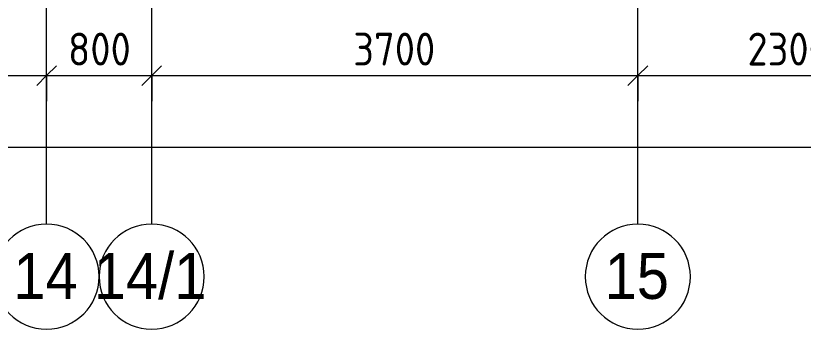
# Model space of a CAD drawing. Header units: millimetres. Extents: x 35147 to 231677, y -8553 to 29000.
# Drawn here: x 47425 to 53419, y -2706 to -322 of the extents above; entities that cross this region are included whole.
import ezdxf

# ---------------------------------------------------------------- set-up
doc = ezdxf.new("R2010")
doc.units = ezdxf.units.MM
for name, color, linetype, lineweight in [('A-ANNO-DIMS', 7, 'Continuous', 9), ('A-ANNO-DIMS-100', 7, 'Continuous', 9), ('Оси', 7, 'Continuous', 9), ('Оси-1', 7, 'Continuous', 20)]:
    doc.layers.add(name, color=color, linetype=linetype, lineweight=lineweight)
doc.styles.add('Arial', font='arial.ttf', dxfattribs={"width": 0.9, "height": 350})
doc.styles.add('ISOCPEUR', font='isocpeur.ttf', dxfattribs={"width": 0.9, "height": 250})
doc.dimstyles.new('ISO-2_5_0_9К_БОЛЬШОЙ', dxfattribs={"dimscale": 304.8, "dimtxt": 248.995294, "dimasz": 0.492126, "dimexe": 0.393701, "dimexo": 0.984252, "dimgap": 0, "dimtad": 1, "dimdec": 0, "dimrnd": 10, "dimzin": 0, "dimdsep": 46, "dimtxsty": 'ISOCPEUR', "dimblk1": 'OBLIQUE', "dimblk2": 'OBLIQUE', "dimsah": 1, "dimcen": 0.09, "dimdle": 0.393701, "dimazin": 0, "dimtfac": 1, "dimtdec": 4, "dimtix": 1, "dimtmove": 0, "dimatfit": 3, "dimfxl": 1, "dimtvp": 1, "dimtolj": 1, "dimtzin": 0, "dimarcsym": 2})

# ---------------------------------------------------------------- blocks, each defined once
blk = doc.blocks.new('Ось сетки - D8-29747960-План размещения напольных электротехнических лючков и розеток 2 этажа в осях 12-23')
at = {"layer": 'Оси-1'}
for start, end in [(360, 180), (180, 360)]:
    blk.add_arc((0, 0), 4, start, end, dxfattribs=at)
blk = doc.blocks.new('DIMBLOCK17-План размещения напольных электротехнических лючков и розеток 2 этажа в осях 12-23')
at = {"layer": 'A-ANNO-DIMS-100'}
for p, q in [((43160, -970.8), (43160, -656.9)), ((47660, -970.8), (47660, -656.9)), ((43160, -776.9), (47660, -776.9)), ((43160, -776.9), (43160, -970.8)), ((47660, -776.9), (47660, -970.8))]:
    blk.add_line(p, q, dxfattribs=at)
at = {"layer": 'A-ANNO-DIMS-100', "lineweight": 20}
for p, q in [((43160, -776.9), (43235, -701.9)), ((47660, -776.9), (47735, -701.9)), ((43160, -776.9), (43085, -851.9)), ((47660, -776.9), (47585, -851.9))]:
    blk.add_line(p, q, dxfattribs=at)
at = {"layer": 'A-ANNO-DIMS-100', "color": 0, "insert": (45082, -450.3), "char_height": 250, "width": 787.208, "attachment_point": 1, "line_spacing_factor": 1.149209, "style": 'ISOCPEUR'}
blk.add_mtext('4500', dxfattribs=at)
blk = doc.blocks.new('_Oblique')
at = {"color": 0, "linetype": 'ByBlock', "lineweight": -2}
blk.add_line((-0.5, -0.5), (0.5, 0.5), dxfattribs=at)
blk = doc.blocks.new('DIMBLOCK18-План размещения напольных электротехнических лючков и розеток 2 этажа в осях 12-23')
at = {"layer": 'A-ANNO-DIMS-100'}
for p, q in [((47660, -970.8), (47660, -656.9)), ((48460, -970.8), (48460, -656.9)), ((47660, -776.9), (48460, -776.9)), ((47660, -776.9), (47660, -970.8)), ((48460, -776.9), (48460, -970.8))]:
    blk.add_line(p, q, dxfattribs=at)
at = {"layer": 'A-ANNO-DIMS-100', "lineweight": 20}
for p, q in [((47660, -776.9), (47735, -701.9)), ((48460, -776.9), (48535, -701.9)), ((47660, -776.9), (47585, -851.9)), ((48460, -776.9), (48385, -851.9))]:
    blk.add_line(p, q, dxfattribs=at)
at = {"layer": 'A-ANNO-DIMS-100', "color": 0, "insert": (47823, -450.3), "char_height": 250, "width": 568.858, "attachment_point": 1, "line_spacing_factor": 1.149209, "style": 'ISOCPEUR'}
blk.add_mtext('800', dxfattribs=at)
blk = doc.blocks.new('DIMBLOCK19-План размещения напольных электротехнических лючков и розеток 2 этажа в осях 12-23')
at = {"layer": 'A-ANNO-DIMS-100'}
for p, q in [((48460, -970.8), (48460, -656.9)), ((52160, -970.8), (52160, -656.9)), ((48460, -776.9), (52160, -776.9)), ((48460, -776.9), (48460, -970.8)), ((52160, -776.9), (52160, -970.8))]:
    blk.add_line(p, q, dxfattribs=at)
at = {"layer": 'A-ANNO-DIMS-100', "lineweight": 20}
for p, q in [((48460, -776.9), (48535, -701.9)), ((52160, -776.9), (52235, -701.9)), ((48460, -776.9), (48385, -851.9)), ((52160, -776.9), (52085, -851.9))]:
    blk.add_line(p, q, dxfattribs=at)
at = {"layer": 'A-ANNO-DIMS-100', "color": 0, "insert": (49994, -450.3), "char_height": 250, "width": 758.478, "attachment_point": 1, "line_spacing_factor": 1.149209, "style": 'ISOCPEUR'}
blk.add_mtext('3700', dxfattribs=at)
blk = doc.blocks.new('DIMBLOCK20-План размещения напольных электротехнических лючков и розеток 2 этажа в осях 12-23')
at = {"layer": 'A-ANNO-DIMS-100'}
for p, q in [((52160, -970.8), (52160, -656.9)), ((54460, -970.8), (54460, -656.9)), ((52160, -776.9), (54460, -776.9)), ((52160, -776.9), (52160, -970.8)), ((54460, -776.9), (54460, -970.8))]:
    blk.add_line(p, q, dxfattribs=at)
at = {"layer": 'A-ANNO-DIMS-100', "lineweight": 20}
for p, q in [((52160, -776.9), (52235, -701.9)), ((54460, -776.9), (54535, -701.9)), ((52160, -776.9), (52085, -851.9)), ((54460, -776.9), (54385, -851.9))]:
    blk.add_line(p, q, dxfattribs=at)
at = {"layer": 'A-ANNO-DIMS-100', "color": 0, "insert": (52994, -450.3), "char_height": 250, "width": 758.478, "attachment_point": 1, "line_spacing_factor": 1.149209, "style": 'ISOCPEUR'}
blk.add_mtext('2300', dxfattribs=at)
blk = doc.blocks.new('DIMBLOCK32-План размещения напольных электротехнических лючков и розеток 2 этажа в осях 12-23')
at = {"layer": 'A-ANNO-DIMS-100'}
for p, q in [((38310, -1514.4), (38310, -1200.5)), ((84560, -1514.4), (84560, -1200.5)), ((38190, -1320.5), (84680, -1320.5)), ((38310, -1320.5), (38310, -1514.4)), ((84560, -1320.5), (84560, -1514.4))]:
    blk.add_line(p, q, dxfattribs=at)
at = {"layer": 'A-ANNO-DIMS-100', "lineweight": 20}
for p, q in [((38310, -1320.5), (38385, -1245.5)), ((84560, -1320.5), (84635, -1245.5)), ((38310, -1320.5), (38235, -1395.5)), ((84560, -1320.5), (84485, -1395.5))]:
    blk.add_line(p, q, dxfattribs=at)
at = {"layer": 'A-ANNO-DIMS-100', "color": 0, "insert": (61028, -993.9), "char_height": 250, "width": 976.828, "attachment_point": 1, "line_spacing_factor": 1.149209, "style": 'ISOCPEUR'}
blk.add_mtext('46250', dxfattribs=at)

msp = doc.modelspace()

# ---------------------------------------------------------------- linework, layer by layer
at = {"layer": 'Оси'}
for p, q in [((47660, -1906.3), (47660, 593.7)), ((48460, -1906.3), (48460, 593.7)), ((52160, -1906.3), (52160, 593.7))]:
    msp.add_line(p, q, dxfattribs=at)

# ---------------------------------------------------------------- block references
at = {"layer": 'Оси-1', "xscale": 99.99999999999993, "yscale": 99.99999999999993, "zscale": 99.99999999999993}
for p in [(47660, -2306.3), (48460, -2306.3), (52160, -2306.3)]:
    msp.add_blockref('Ось сетки - D8-29747960-План размещения напольных электротехнических лючков и розеток 2 этажа в осях 12-23', p, dxfattribs=at)

# ---------------------------------------------------------------- texts
at = {"layer": 'Оси', "char_height": 350, "attachment_point": 1, "style": 'Arial'}
for s, insert, width in [('14', (47407.4, -2125.6), 606.076), ('14/1', (48019.7, -2125.6), 1060.633), ('15', (51907.4, -2125.6), 606.076)]:
    msp.add_mtext(s, dxfattribs=dict(at, insert=insert, width=width))

# ---------------------------------------------------------------- dimensions: what is measured, and where the dimension line sits
at = {"layer": 'A-ANNO-DIMS'}
for base, p1, p2, override, picture, middle in [((47660, -776.9), (43160, -670.8), (47660, -670.8), {"dimpost": '<>', "dimfxl": 4500}, 'DIMBLOCK17-План размещения напольных электротехнических лючков и розеток 2 этажа в осях 12-23', (45410, -651.9)), ((48460, -776.9), (47660, -670.8), (48460, -670.8), {"dimpost": '<>', "dimfxl": 800}, 'DIMBLOCK18-План размещения напольных электротехнических лючков и розеток 2 этажа в осях 12-23', (48060, -651.9)), ((52160, -776.9), (48460, -670.8), (52160, -670.8), {"dimpost": '<>', "dimfxl": 3700}, 'DIMBLOCK19-План размещения напольных электротехнических лючков и розеток 2 этажа в осях 12-23', (50310, -651.9)), ((54460, -776.9), (52160, -670.8), (54460, -670.8), {"dimpost": '<>', "dimfxl": 2300}, 'DIMBLOCK20-План размещения напольных электротехнических лючков и розеток 2 этажа в осях 12-23', (53310, -651.9)), ((84560, -1320.5), (38310, -1214.4), (84560, -1214.4), {"dimpost": '<>', "dimfxl": 46250}, 'DIMBLOCK32-План размещения напольных электротехнических лючков и розеток 2 этажа в осях 12-23', (61435, -1195.5))]:
    dim = msp.add_linear_dim(base=base, p1=p1, p2=p2, dimstyle='ISO-2_5_0_9К_БОЛЬШОЙ', override=override, dxfattribs=at)
    dim.commit()
    dim.dimension.update_dxf_attribs({"geometry": picture, "text_midpoint": middle})

doc.saveas('drawing.dxf')
